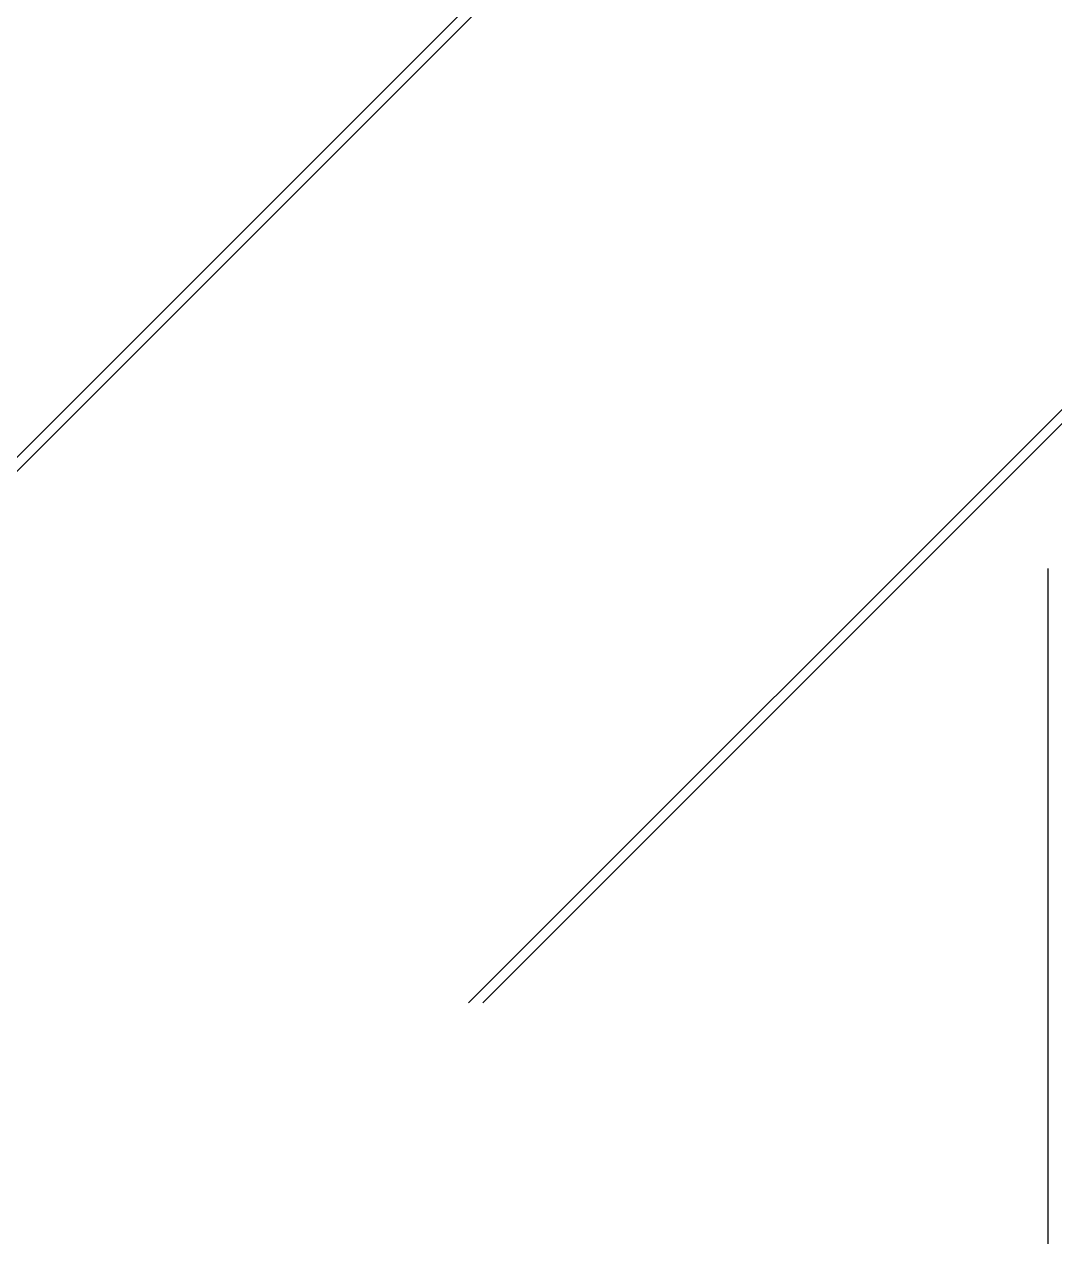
# Model space of a CAD drawing. Header units: millimetres. Extents: x 2479 to 2785, y 1080 to 1310.
# Drawn here: x 2733.21 to 2739.1, y 1128.37 to 1135.31 of the extents above; entities that cross this region are included whole.
import ezdxf

# ---------------------------------------------------------------- set-up
doc = ezdxf.new("R2010")
doc.units = ezdxf.units.MM
doc.layers.get('Defpoints').update_dxf_attribs({"color": 2})
doc.layers.add('A-DIMS-0050', color=8, linetype='Continuous', lineweight=18)
doc.styles.add('MASTER', font='cordia.shx', dxfattribs={"width": 1.1})
doc.styles.get("Standard").update_dxf_attribs({"font": 'arial.ttf'})
doc.dimstyles.new('C0050', dxfattribs={"dimscale": 0.05, "dimtxt": 1.6, "dimasz": 1, "dimexe": 2, "dimexo": 1, "dimgap": 1, "dimtad": 1, "dimtoh": 1, "dimzin": 0, "dimdsep": 46, "dimlunit": 6, "dimtxsty": 'MASTER', "dimblk": 'CC', "dimcen": 1, "dimclrd": 256, "dimclre": 256, "dimclrt": 2, "dimadec": 0, "dimazin": 0, "dimtfac": 1, "dimtix": 1, "dimtmove": 2, "dimatfit": 3, "dimldrblk": 'CC', "dimfxl": 1, "dimtolj": 1, "dimtzin": 0, "dimarcsym": 0})
doc.dimstyles.new('ISO-25', dxfattribs={"dimtxt": 2.5, "dimasz": 2.5, "dimexe": 1.25, "dimexo": 0.625, "dimtad": 1, "dimtxsty": 'Standard', "dimcen": 2.5, "dimadec": 0, "dimazin": 0, "dimtfac": 1, "dimtmove": 0, "dimatfit": 3, "dimfxl": 1, "dimarcsym": 0})

# ---------------------------------------------------------------- blocks, each defined once
blk = doc.blocks.new('CC')
at = {"color": 8}
blk.add_line((-1, 0), (0.4, 0), dxfattribs=at)
at = {"color": 3}
blk.add_circle((0, 0), 0.4, dxfattribs=at)
blk = doc.blocks.new('*D11')
at = {"layer": 'A-DIMS-0050', "lineweight": -2}
for p, q in [((0.221947, -0.04), (0.221947, -0.319453)), ((0.521947, -0.04), (0.521947, -0.319453)), ((0.246947, -0.279453), (0.496947, -0.279453))]:
    blk.add_line(p, q, dxfattribs=at)
at = {"layer": 'Defpoints', "color": 0}
for p in [(0.221947, 0), (0.521947, 0), (0.521947, -0.279453)]:
    blk.add_point(p, dxfattribs=at)
at = {"layer": 'A-DIMS-0050', "linetype": 'ByBlock', "lineweight": -2, "xscale": 0.025, "yscale": 0.025, "zscale": 0.025, "rotation": 180}
blk.add_blockref('CC', (0.221947, -0.279453), dxfattribs=at)
at = {"layer": 'A-DIMS-0050', "linetype": 'ByBlock', "lineweight": -2, "xscale": 0.025, "yscale": 0.025, "zscale": 0.025}
blk.add_blockref('CC', (0.521947, -0.279453), dxfattribs=at)
at = {"layer": 'A-DIMS-0050', "color": 2, "insert": (0.371947, -0.226953), "char_height": 0.025, "attachment_point": 5, "style": 'MASTER'}
blk.add_mtext('\\A1;0.30', dxfattribs=at)
blk = doc.blocks.new('G$CD2F58FF4')
h = blk.add_hatch()
h.set_pattern_fill('JIS_LC_20', color=8, scale=0.002)
h.set_pattern_definition([(45, (-21.230817, 3.463303), (-0.02828427, 0.02828427), []), (45, (-21.230017, 3.463303), (-0.02828427, 0.02828427), [])])
h.paths.add_polyline_path([(0.025514, 0), (0.976126, 0), (0.976126, -0.06463), (0.025514, -0.06463)])
at = {"layer": 'A-DIMS-0050'}
dim = blk.add_aligned_dim(p1=(0.221947, 0), p2=(0.521947, 0), distance=-0.279453, dimstyle='C0050', override={"dimtxt": 0.5, "dimasz": 0.5, "dimexe": 0.8, "dimexo": 0.8, "dimgap": 0.8, "dimtxsty": 'MASTER', "dimldrblk": 'CC'}, dxfattribs=at)
dim.commit()
dim.dimension.update_dxf_attribs({"geometry": '*D11', "text_midpoint": (0.371947, -0.226953)})
at = {"color": 1}
for points in [[(0.314593, -0.071869), (0.372524, -0.156955), (0.629018, -0.157848)], [(0.429299, -0.071869), (0.512228, -0.157397), (0.629018, -0.157848)]]:
    blk.add_leader(points, dimstyle='ISO-25', override={"dimgap": 0.625, "dimtad": 0}, dxfattribs=at)

msp = doc.modelspace()

# ---------------------------------------------------------------- block references
at = {"xscale": 100.8685249880425, "yscale": 100.8685249880425, "zscale": 100.8685249880425}
msp.add_blockref('G$CD2F58FF4', (2686.4143, 1136.2295), dxfattribs=at)

doc.saveas('drawing.dxf')
